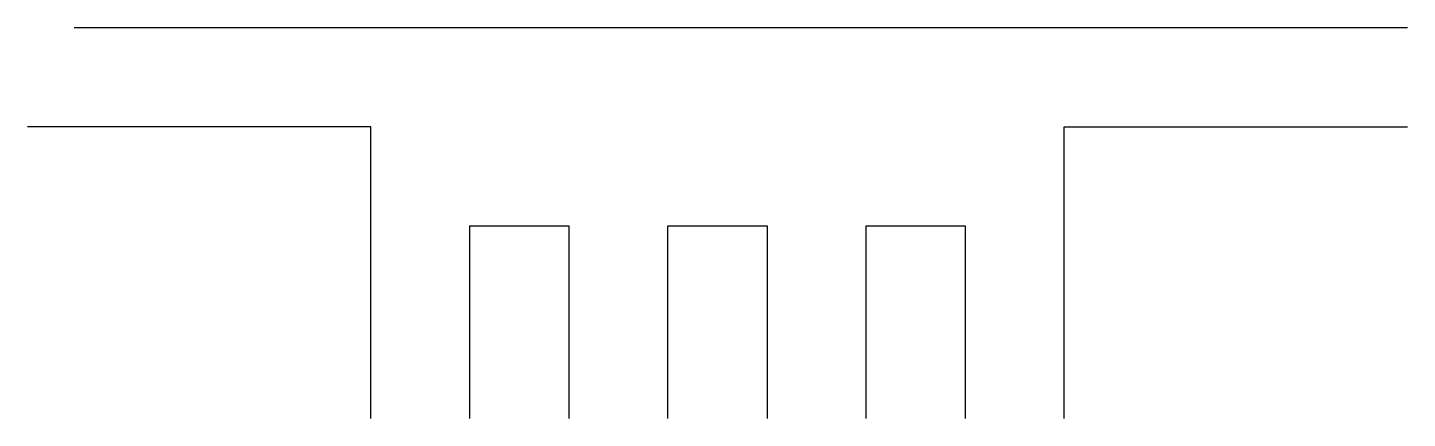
# Model space of a CAD drawing. Header units: millimetres. Extents: x -1017 to 1909, y 308 to 1136.
import ezdxf

# ---------------------------------------------------------------- set-up
doc = ezdxf.new("R2010")
doc.units = ezdxf.units.MM
doc.layers.add('PP-BEAM', color=7, linetype='Continuous')

msp = doc.modelspace()

# ---------------------------------------------------------------- linework, layer by layer
at = {"layer": 'PP-BEAM'}
for points in [[(-918.9, 1135.9), (1909.1, 1135.9)], [(-289.1, 308), (-289.1, 925.9), (-1017.3, 925.9)], [(1180.9, 308), (1180.9, 925.9), (1909.1, 925.9)], [(-79.1, 308), (-79.1, 715.9), (130.9, 715.9), (130.9, 308)], [(340.9, 308), (340.9, 715.9), (550.9, 715.9), (550.9, 308)], [(760.9, 308), (760.9, 715.9), (970.9, 715.9), (970.9, 308)]]:
    msp.add_lwpolyline(points, dxfattribs=at)

doc.saveas('drawing.dxf')
